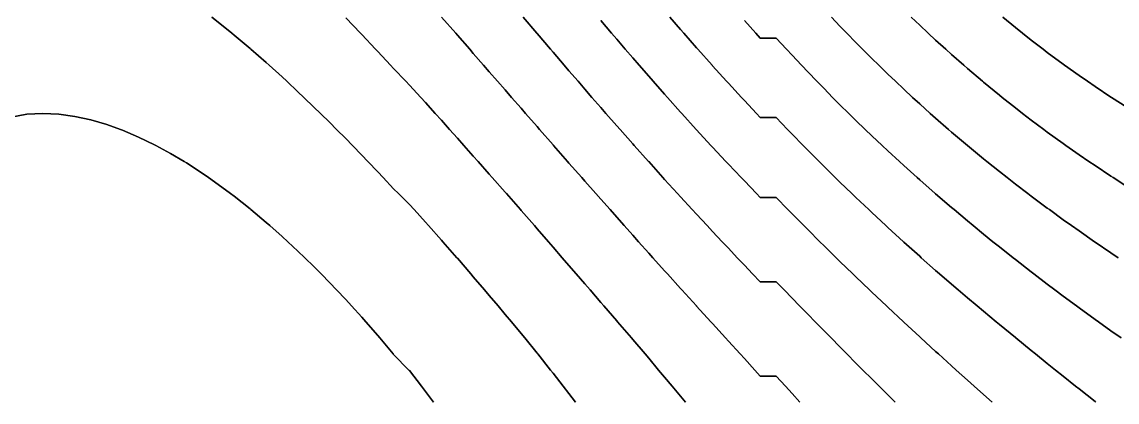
# Model space of a CAD drawing. Extents: x 1412622.5 to 1412673.9, y 4931530.8 to 4931599.9.
# Drawn here: x 1412640.18 to 1412651.8, y 4931530.83 to 4931534.86 of the extents above; entities that cross this region are included whole.
import ezdxf

# ---------------------------------------------------------------- set-up
doc = ezdxf.new("R2010")
doc.units = 0
doc.layers.add('line', color=2, linetype='CONTINUOUS')

msp = doc.modelspace()

# ---------------------------------------------------------------- linework, layer by layer
at = {"layer": 'line'}
for points in [[(1412642.191247, 4931534.912587), (1412642.260188, 4931534.858894), (1412642.403787, 4931534.742424), (1412642.429467, 4931534.721629), (1412642.598746, 4931534.57901), (1412642.606448, 4931534.572261), (1412642.768025, 4931534.430949), (1412642.799945, 4931534.402098), (1412642.937304, 4931534.278162), (1412642.986977, 4931534.231935), (1412643.106583, 4931534.12081), (1412643.168338, 4931534.061772), (1412643.275862, 4931533.959122), (1412643.344726, 4931533.891608), (1412643.445141, 4931533.793287), (1412643.516718, 4931533.721445), (1412643.61442, 4931533.623481), (1412643.684829, 4931533.551282), (1412643.783699, 4931533.449962), (1412643.849492, 4931533.381119), (1412643.952978, 4931533.272876), (1412644.011085, 4931533.210956), (1412644.122257, 4931533.092456), (1412644.173939, 4931533.040793), (1412644.291536, 4931532.923594), (1412644.33959, 4931532.870629), (1412644.460815, 4931532.736867), (1412644.493366, 4931532.700466), (1412644.630094, 4931532.5473), (1412644.645093, 4931532.530303), (1412644.79474, 4931532.36014), (1412644.799373, 4931532.354836), (1412644.941958, 4931532.189977), (1412644.968652, 4931532.158966), (1412645.087443, 4931532.019814), (1412645.137931, 4931531.960333), (1412645.231246, 4931531.84965), (1412645.30721, 4931531.758945), (1412645.373397, 4931531.679487), (1412645.476489, 4931531.554722), (1412645.513859, 4931531.509324), (1412645.645768, 4931531.347571), (1412645.652609, 4931531.339161), (1412645.788726, 4931531.168998), (1412645.815047, 4931531.135621), (1412645.922768, 4931530.998834), (1412645.984326, 4931530.919518), (1412646.054833, 4931530.828671), (1412645.984326, 4931530.919518), (1412645.922768, 4931530.998834), (1412645.815047, 4931531.135621), (1412645.788726, 4931531.168998), (1412645.652609, 4931531.339161), (1412645.645768, 4931531.347571), (1412645.513859, 4931531.509324), (1412645.476489, 4931531.554722), (1412645.373397, 4931531.679487), (1412645.30721, 4931531.758945), (1412645.231246, 4931531.84965), (1412645.137931, 4931531.960333), (1412645.087443, 4931532.019814), (1412644.968652, 4931532.158966), (1412644.941958, 4931532.189977), (1412644.799373, 4931532.354836), (1412644.79474, 4931532.36014), (1412644.645093, 4931532.530303), (1412644.630094, 4931532.5473), (1412644.493366, 4931532.700466), (1412644.460815, 4931532.736867), (1412644.33959, 4931532.870629), (1412644.291536, 4931532.923594), (1412644.173939, 4931533.040793), (1412644.122257, 4931533.092456), (1412644.011085, 4931533.210956), (1412643.952978, 4931533.272876), (1412643.849492, 4931533.381119), (1412643.783699, 4931533.449962), (1412643.684829, 4931533.551282), (1412643.61442, 4931533.623481), (1412643.516718, 4931533.721445), (1412643.445141, 4931533.793287), (1412643.344726, 4931533.891608), (1412643.275862, 4931533.959122), (1412643.168338, 4931534.061772), (1412643.106583, 4931534.12081), (1412642.986977, 4931534.231935), (1412642.937304, 4931534.278162), (1412642.799945, 4931534.402098), (1412642.768025, 4931534.430949), (1412642.606448, 4931534.572261), (1412642.598746, 4931534.57901), (1412642.429467, 4931534.721629), (1412642.403787, 4931534.742424), (1412642.260188, 4931534.858894), (1412642.191247, 4931534.912587)], [(1412643.61442, 4931534.90476), (1412643.769988, 4931534.742424), (1412643.783699, 4931534.728182), (1412643.930835, 4931534.572261), (1412643.952978, 4931534.5489), (1412644.089603, 4931534.402098), (1412644.122257, 4931534.367167), (1412644.253006, 4931534.231935), (1412644.291536, 4931534.192334), (1412644.410161, 4931534.061772), (1412644.460815, 4931534.006247), (1412644.564014, 4931533.891608), (1412644.630094, 4931533.818487), (1412644.716766, 4931533.721445), (1412644.799373, 4931533.62929), (1412644.8686, 4931533.551282), (1412644.968652, 4931533.438901), (1412645.019661, 4931533.381119), (1412645.137931, 4931533.247503), (1412645.170057, 4931533.210956), (1412645.30721, 4931533.05528), (1412645.319905, 4931533.040793), (1412645.469068, 4931532.870629), (1412645.476489, 4931532.862153), (1412645.617498, 4931532.700466), (1412645.645768, 4931532.668046), (1412645.765606, 4931532.530303), (1412645.815047, 4931532.473421), (1412645.913409, 4931532.36014), (1412645.984326, 4931532.278303), (1412646.060894, 4931532.189977), (1412646.153605, 4931532.082712), (1412646.20806, 4931532.019814), (1412646.322884, 4931531.886648), (1412646.354877, 4931531.84965), (1412646.492163, 4931531.690025), (1412646.501264, 4931531.679487), (1412646.646885, 4931531.509324), (1412646.661442, 4931531.492144), (1412646.791756, 4931531.339161), (1412646.830721, 4931531.292964), (1412646.935944, 4931531.168998), (1412647, 4931531.092662), (1412647.079299, 4931530.998834), (1412647.169279, 4931530.890941), (1412647.221636, 4931530.828671), (1412647.169279, 4931530.890941), (1412647.079299, 4931530.998834), (1412647, 4931531.092662), (1412646.935944, 4931531.168998), (1412646.830721, 4931531.292964), (1412646.791756, 4931531.339161), (1412646.661442, 4931531.492144), (1412646.646885, 4931531.509324), (1412646.501264, 4931531.679487), (1412646.492163, 4931531.690025), (1412646.354877, 4931531.84965), (1412646.322884, 4931531.886648), (1412646.20806, 4931532.019814), (1412646.153605, 4931532.082712), (1412646.060894, 4931532.189977), (1412645.984326, 4931532.278303), (1412645.913409, 4931532.36014), (1412645.815047, 4931532.473421), (1412645.765606, 4931532.530303), (1412645.645768, 4931532.668046), (1412645.617498, 4931532.700466), (1412645.476489, 4931532.862153), (1412645.469068, 4931532.870629), (1412645.319905, 4931533.040793), (1412645.30721, 4931533.05528), (1412645.170057, 4931533.210956), (1412645.137931, 4931533.247503), (1412645.019661, 4931533.381119), (1412644.968652, 4931533.438901), (1412644.8686, 4931533.551282), (1412644.799373, 4931533.62929), (1412644.716766, 4931533.721445), (1412644.630094, 4931533.818487), (1412644.564014, 4931533.891608), (1412644.460815, 4931534.006247), (1412644.410161, 4931534.061772), (1412644.291536, 4931534.192334), (1412644.253006, 4931534.231935), (1412644.122257, 4931534.367167), (1412644.089603, 4931534.402098), (1412643.952978, 4931534.5489), (1412643.930835, 4931534.572261), (1412643.783699, 4931534.728182), (1412643.769988, 4931534.742424), (1412643.61442, 4931534.90476)], [(1412644.631816, 4931534.912587), (1412644.781107, 4931534.742424), (1412644.799373, 4931534.721729), (1412644.929876, 4931534.572261), (1412644.968652, 4931534.528124), (1412645.078348, 4931534.402098), (1412645.137931, 4931534.334058), (1412645.226665, 4931534.231935), (1412645.30721, 4931534.139783), (1412645.374968, 4931534.061772), (1412645.476489, 4931533.945531), (1412645.523356, 4931533.891608), (1412645.645768, 4931533.751529), (1412645.671967, 4931533.721445), (1412645.815047, 4931533.557955), (1412645.820876, 4931533.551282), (1412645.969905, 4931533.381119), (1412645.984326, 4931533.364701), (1412646.119335, 4931533.210956), (1412646.153605, 4931533.172051), (1412646.269349, 4931533.040793), (1412646.322884, 4931532.980214), (1412646.419957, 4931532.870629), (1412646.492163, 4931532.789244), (1412646.571216, 4931532.700466), (1412646.661442, 4931532.599188), (1412646.723122, 4931532.530303), (1412646.830721, 4931532.410069), (1412646.87568, 4931532.36014), (1412647, 4931532.221863), (1412647.028875, 4931532.189977), (1412647.169279, 4931532.034506), (1412647.182661, 4931532.019814), (1412647.336965, 4931531.84965), (1412647.338558, 4931531.847881), (1412647.49162, 4931531.679487), (1412647.507837, 4931531.661523), (1412647.646664, 4931531.509324), (1412647.677116, 4931531.475654), (1412647.801979, 4931531.339161), (1412647.846395, 4931531.290109), (1412647.957392, 4931531.168998), (1412648.015674, 4931531.10465), (1412648.184953, 4931531.10465), (1412648.282025, 4931530.998834), (1412648.354232, 4931530.919036), (1412648.437101, 4931530.828671), (1412648.354232, 4931530.919036), (1412648.282025, 4931530.998834), (1412648.184953, 4931531.10465), (1412648.015674, 4931531.10465), (1412647.957392, 4931531.168998), (1412647.846395, 4931531.290109), (1412647.801979, 4931531.339161), (1412647.677116, 4931531.475654), (1412647.646664, 4931531.509324), (1412647.507837, 4931531.661523), (1412647.49162, 4931531.679487), (1412647.338558, 4931531.847881), (1412647.336965, 4931531.84965), (1412647.182661, 4931532.019814), (1412647.169279, 4931532.034506), (1412647.028875, 4931532.189977), (1412647, 4931532.221863), (1412646.87568, 4931532.36014), (1412646.830721, 4931532.410069), (1412646.723122, 4931532.530303), (1412646.661442, 4931532.599188), (1412646.571216, 4931532.700466), (1412646.492163, 4931532.789244), (1412646.419957, 4931532.870629), (1412646.322884, 4931532.980214), (1412646.269349, 4931533.040793), (1412646.153605, 4931533.172051), (1412646.119335, 4931533.210956), (1412645.984326, 4931533.364701), (1412645.969905, 4931533.381119), (1412645.820876, 4931533.551282), (1412645.815047, 4931533.557955), (1412645.671967, 4931533.721445), (1412645.645768, 4931533.751529), (1412645.523356, 4931533.891608), (1412645.476489, 4931533.945531), (1412645.374968, 4931534.061772), (1412645.30721, 4931534.139783), (1412645.226665, 4931534.231935), (1412645.137931, 4931534.334058), (1412645.078348, 4931534.402098), (1412644.968652, 4931534.528124), (1412644.929876, 4931534.572261), (1412644.799373, 4931534.721729), (1412644.781107, 4931534.742424), (1412644.631816, 4931534.912587)], [(1412645.498024, 4931534.912587), (1412645.64293, 4931534.742424), (1412645.645768, 4931534.739111), (1412645.788027, 4931534.572261), (1412645.815047, 4931534.540801), (1412645.933825, 4931534.402098), (1412645.984326, 4931534.343543), (1412646.080441, 4931534.231935), (1412646.153605, 4931534.147552), (1412646.227976, 4931534.061772), (1412646.322884, 4931533.953013), (1412646.37654, 4931533.891608), (1412646.492163, 4931533.760085), (1412646.526222, 4931533.721445), (1412646.661442, 4931533.568882), (1412646.677104, 4931533.551282), (1412646.829251, 4931533.381119), (1412646.830721, 4931533.379479), (1412646.982638, 4931533.210956), (1412647, 4931533.19176), (1412647.137475, 4931533.040793), (1412647.169279, 4931533.005955), (1412647.293809, 4931532.870629), (1412647.338558, 4931532.822074), (1412647.45167, 4931532.700466), (1412647.507837, 4931532.640105), (1412647.611061, 4931532.530303), (1412647.677116, 4931532.459993), (1412647.771991, 4931532.36014), (1412647.846395, 4931532.281675), (1412647.934432, 4931532.189977), (1412648.015674, 4931532.10508), (1412648.184953, 4931532.10508), (1412648.267633, 4931532.019814), (1412648.354232, 4931531.930078), (1412648.432952, 4931531.84965), (1412648.523511, 4931531.756548), (1412648.599592, 4931531.679487), (1412648.69279, 4931531.58435), (1412648.767432, 4931531.509324), (1412648.862069, 4931531.413292), (1412648.936314, 4931531.339161), (1412649.031348, 4931531.24319), (1412649.106051, 4931531.168998), (1412649.200627, 4931531.073828), (1412649.276433, 4931530.998834), (1412649.369906, 4931530.904949), (1412649.447178, 4931530.828671), (1412649.369906, 4931530.904949), (1412649.276433, 4931530.998834), (1412649.200627, 4931531.073828), (1412649.106051, 4931531.168998), (1412649.031348, 4931531.24319), (1412648.936314, 4931531.339161), (1412648.862069, 4931531.413292), (1412648.767432, 4931531.509324), (1412648.69279, 4931531.58435), (1412648.599592, 4931531.679487), (1412648.523511, 4931531.756548), (1412648.432952, 4931531.84965), (1412648.354232, 4931531.930078), (1412648.267633, 4931532.019814), (1412648.184953, 4931532.10508), (1412648.015674, 4931532.10508), (1412647.934432, 4931532.189977), (1412647.846395, 4931532.281675), (1412647.771991, 4931532.36014), (1412647.677116, 4931532.459993), (1412647.611061, 4931532.530303), (1412647.507837, 4931532.640105), (1412647.45167, 4931532.700466), (1412647.338558, 4931532.822074), (1412647.293809, 4931532.870629), (1412647.169279, 4931533.005955), (1412647.137475, 4931533.040793), (1412647, 4931533.19176), (1412646.982638, 4931533.210956), (1412646.830721, 4931533.379479), (1412646.829251, 4931533.381119), (1412646.677104, 4931533.551282), (1412646.661442, 4931533.568882), (1412646.526222, 4931533.721445), (1412646.492163, 4931533.760085), (1412646.37654, 4931533.891608), (1412646.322884, 4931533.953013), (1412646.227976, 4931534.061772), (1412646.153605, 4931534.147552), (1412646.080441, 4931534.231935), (1412645.984326, 4931534.343543), (1412645.933825, 4931534.402098), (1412645.815047, 4931534.540801), (1412645.788027, 4931534.572261), (1412645.645768, 4931534.739111), (1412645.64293, 4931534.742424), (1412645.498024, 4931534.912587)], [(1412646.322884, 4931534.876708), (1412646.43681, 4931534.742424), (1412646.492163, 4931534.677726), (1412646.58254, 4931534.572261), (1412646.661442, 4931534.480937), (1412646.729758, 4931534.402098), (1412646.830721, 4931534.286496), (1412646.878578, 4931534.231935), (1412647, 4931534.094537), (1412647.029122, 4931534.061772), (1412647.169279, 4931533.905186), (1412647.181517, 4931533.891608), (1412647.335857, 4931533.721445), (1412647.338558, 4931533.718482), (1412647.492259, 4931533.551282), (1412647.507837, 4931533.53442), (1412647.650846, 4931533.381119), (1412647.677116, 4931533.353077), (1412647.811711, 4931533.210956), (1412647.846395, 4931533.17445), (1412647.974917, 4931533.040793), (1412648.015674, 4931532.998503), (1412648.184953, 4931532.998503), (1412648.309806, 4931532.870629), (1412648.354232, 4931532.825182), (1412648.477868, 4931532.700466), (1412648.523511, 4931532.654425), (1412648.648422, 4931532.530303), (1412648.69279, 4931532.48615), (1412648.821453, 4931532.36014), (1412648.862069, 4931532.320253), (1412648.996952, 4931532.189977), (1412649.031348, 4931532.156615), (1412649.174857, 4931532.019814), (1412649.200627, 4931531.995107), (1412649.355109, 4931531.84965), (1412649.369906, 4931531.835614), (1412649.537563, 4931531.679487), (1412649.539185, 4931531.677963), (1412649.708464, 4931531.521747), (1412649.72219, 4931531.509324), (1412649.877743, 4931531.366945), (1412649.908702, 4931531.339161), (1412650.047022, 4931531.213395), (1412650.09683, 4931531.168998), (1412650.216301, 4931531.06089), (1412650.286249, 4931530.998834), (1412650.38558, 4931530.909198), (1412650.4766, 4931530.828671), (1412650.38558, 4931530.909198), (1412650.286249, 4931530.998834), (1412650.216301, 4931531.06089), (1412650.09683, 4931531.168998), (1412650.047022, 4931531.213395), (1412649.908702, 4931531.339161), (1412649.877743, 4931531.366945), (1412649.72219, 4931531.509324), (1412649.708464, 4931531.521747), (1412649.539185, 4931531.677963), (1412649.537563, 4931531.679487), (1412649.369906, 4931531.835614), (1412649.355109, 4931531.84965), (1412649.200627, 4931531.995107), (1412649.174857, 4931532.019814), (1412649.031348, 4931532.156615), (1412648.996952, 4931532.189977), (1412648.862069, 4931532.320253), (1412648.821453, 4931532.36014), (1412648.69279, 4931532.48615), (1412648.648422, 4931532.530303), (1412648.523511, 4931532.654425), (1412648.477868, 4931532.700466), (1412648.354232, 4931532.825182), (1412648.309806, 4931532.870629), (1412648.184953, 4931532.998503), (1412648.015674, 4931532.998503), (1412647.974917, 4931533.040793), (1412647.846395, 4931533.17445), (1412647.811711, 4931533.210956), (1412647.677116, 4931533.353077), (1412647.650846, 4931533.381119), (1412647.507837, 4931533.53442), (1412647.492259, 4931533.551282), (1412647.338558, 4931533.718482), (1412647.335857, 4931533.721445), (1412647.181517, 4931533.891608), (1412647.169279, 4931533.905186), (1412647.029122, 4931534.061772), (1412647, 4931534.094537), (1412646.878578, 4931534.231935), (1412646.830721, 4931534.286496), (1412646.729758, 4931534.402098), (1412646.661442, 4931534.480937), (1412646.58254, 4931534.572261), (1412646.492163, 4931534.677726), (1412646.43681, 4931534.742424), (1412646.322884, 4931534.876708)], [(1412647.055344, 4931534.912587), (1412647.169279, 4931534.780727), (1412647.20257, 4931534.742424), (1412647.338558, 4931534.58739), (1412647.351924, 4931534.572261), (1412647.503584, 4931534.402098), (1412647.507837, 4931534.397363), (1412647.657743, 4931534.231935), (1412647.677116, 4931534.210725), (1412647.814534, 4931534.061772), (1412647.846395, 4931534.027488), (1412647.974104, 4931533.891608), (1412648.015674, 4931533.847669), (1412648.184953, 4931533.847669), (1412648.305879, 4931533.721445), (1412648.354232, 4931533.671269), (1412648.471442, 4931533.551282), (1412648.523511, 4931533.498243), (1412648.6402, 4931533.381119), (1412648.69279, 4931533.328541), (1412648.812277, 4931533.210956), (1412648.862069, 4931533.162094), (1412648.987771, 4931533.040793), (1412649.031348, 4931532.998812), (1412649.166779, 4931532.870629), (1412649.200627, 4931532.838605), (1412649.349354, 4931532.700466), (1412649.369906, 4931532.68136), (1412649.535539, 4931532.530303), (1412649.539185, 4931532.52697), (1412649.708464, 4931532.375153), (1412649.725549, 4931532.36014), (1412649.877743, 4931532.225856), (1412649.919265, 4931532.189977), (1412650.047022, 4931532.078949), (1412650.116535, 4931532.019814), (1412650.216301, 4931531.934304), (1412650.317217, 4931531.84965), (1412650.38558, 4931531.791779), (1412650.521115, 4931531.679487), (1412650.554859, 4931531.651222), (1412650.724138, 4931531.512436), (1412650.728015, 4931531.509324), (1412650.893417, 4931531.37477), (1412650.938142, 4931531.339161), (1412651.062696, 4931531.238461), (1412651.150454, 4931531.168998), (1412651.231975, 4931531.103349), (1412651.364462, 4931530.998834), (1412651.401254, 4931530.96924), (1412651.570533, 4931530.835761), (1412651.579702, 4931530.828671), (1412651.570533, 4931530.835761), (1412651.401254, 4931530.96924), (1412651.364462, 4931530.998834), (1412651.231975, 4931531.103349), (1412651.150454, 4931531.168998), (1412651.062696, 4931531.238461), (1412650.938142, 4931531.339161), (1412650.893417, 4931531.37477), (1412650.728015, 4931531.509324), (1412650.724138, 4931531.512436), (1412650.554859, 4931531.651222), (1412650.521115, 4931531.679487), (1412650.38558, 4931531.791779), (1412650.317217, 4931531.84965), (1412650.216301, 4931531.934304), (1412650.116535, 4931532.019814), (1412650.047022, 4931532.078949), (1412649.919265, 4931532.189977), (1412649.877743, 4931532.225856), (1412649.725549, 4931532.36014), (1412649.708464, 4931532.375153), (1412649.539185, 4931532.52697), (1412649.535539, 4931532.530303), (1412649.369906, 4931532.68136), (1412649.349354, 4931532.700466), (1412649.200627, 4931532.838605), (1412649.166779, 4931532.870629), (1412649.031348, 4931532.998812), (1412648.987771, 4931533.040793), (1412648.862069, 4931533.162094), (1412648.812277, 4931533.210956), (1412648.69279, 4931533.328541), (1412648.6402, 4931533.381119), (1412648.523511, 4931533.498243), (1412648.471442, 4931533.551282), (1412648.354232, 4931533.671269), (1412648.305879, 4931533.721445), (1412648.184953, 4931533.847669), (1412648.015674, 4931533.847669), (1412647.974104, 4931533.891608), (1412647.846395, 4931534.027488), (1412647.814534, 4931534.061772), (1412647.677116, 4931534.210725), (1412647.657743, 4931534.231935), (1412647.507837, 4931534.397363), (1412647.503584, 4931534.402098), (1412647.351924, 4931534.572261), (1412647.338558, 4931534.58739), (1412647.20257, 4931534.742424), (1412647.169279, 4931534.780727), (1412647.055344, 4931534.912587)], [(1412647.846395, 4931534.878264), (1412647.968934, 4931534.742424), (1412648.015674, 4931534.691113), (1412648.184953, 4931534.691113), (1412648.294493, 4931534.572261), (1412648.354232, 4931534.508047), (1412648.454079, 4931534.402098), (1412648.523511, 4931534.329074), (1412648.617186, 4931534.231935), (1412648.69279, 4931534.15417), (1412648.784017, 4931534.061772), (1412648.862069, 4931533.9833), (1412648.954788, 4931533.891608), (1412649.031348, 4931533.816396), (1412649.129701, 4931533.721445), (1412649.200627, 4931533.653358), (1412649.308956, 4931533.551282), (1412649.369906, 4931533.494109), (1412649.492725, 4931533.381119), (1412649.539185, 4931533.338526), (1412649.681181, 4931533.210956), (1412649.708464, 4931533.186498), (1412649.874445, 4931533.040793), (1412649.877743, 4931533.037901), (1412650.047022, 4931532.892552), (1412650.07313, 4931532.870629), (1412650.216301, 4931532.750323), (1412650.276995, 4931532.700466), (1412650.38558, 4931532.61107), (1412650.48598, 4931532.530303), (1412650.554859, 4931532.474681), (1412650.700044, 4931532.36014), (1412650.724138, 4931532.341027), (1412650.893417, 4931532.209824), (1412650.919636, 4931532.189977), (1412651.062696, 4931532.080848), (1412651.144611, 4931532.019814), (1412651.231975, 4931531.954109), (1412651.374124, 4931531.84965), (1412651.401254, 4931531.829488), (1412651.570533, 4931531.706524), (1412651.60861, 4931531.679487), (1412651.739812, 4931531.585048), (1412651.847335, 4931531.509324)], [(1412651.847335, 4931531.509324), (1412651.739812, 4931531.585048), (1412651.60861, 4931531.679487), (1412651.570533, 4931531.706524), (1412651.401254, 4931531.829488), (1412651.374124, 4931531.84965), (1412651.231975, 4931531.954109), (1412651.144611, 4931532.019814), (1412651.062696, 4931532.080848), (1412650.919636, 4931532.189977), (1412650.893417, 4931532.209824), (1412650.724138, 4931532.341027), (1412650.700044, 4931532.36014), (1412650.554859, 4931532.474681), (1412650.48598, 4931532.530303), (1412650.38558, 4931532.61107), (1412650.276995, 4931532.700466), (1412650.216301, 4931532.750323), (1412650.07313, 4931532.870629), (1412650.047022, 4931532.892552), (1412649.877743, 4931533.037901), (1412649.874445, 4931533.040793), (1412649.708464, 4931533.186498), (1412649.681181, 4931533.210956), (1412649.539185, 4931533.338526), (1412649.492725, 4931533.381119), (1412649.369906, 4931533.494109), (1412649.308956, 4931533.551282), (1412649.200627, 4931533.653358), (1412649.129701, 4931533.721445), (1412649.031348, 4931533.816396), (1412648.954788, 4931533.891608), (1412648.862069, 4931533.9833), (1412648.784017, 4931534.061772), (1412648.69279, 4931534.15417), (1412648.617186, 4931534.231935), (1412648.523511, 4931534.329074), (1412648.454079, 4931534.402098), (1412648.354232, 4931534.508047), (1412648.294493, 4931534.572261), (1412648.184953, 4931534.691113), (1412648.015674, 4931534.691113), (1412647.968934, 4931534.742424), (1412647.846395, 4931534.878264)], [(1412648.771254, 4931534.912587), (1412648.862069, 4931534.817152), (1412648.934323, 4931534.742424), (1412649.031348, 4931534.643109), (1412649.101758, 4931534.572261), (1412649.200627, 4931534.473754), (1412649.273878, 4931534.402098), (1412649.369906, 4931534.309011), (1412649.450976, 4931534.231935), (1412649.539185, 4931534.148761), (1412649.633346, 4931534.061772), (1412649.708464, 4931533.992887), (1412649.821289, 4931533.891608), (1412649.877743, 4931533.841252), (1412650.015076, 4931533.721445), (1412650.047022, 4931533.693721), (1412650.214969, 4931533.551282), (1412650.216301, 4931533.550157), (1412650.38558, 4931533.410524), (1412650.422105, 4931533.381119), (1412650.554859, 4931533.27452), (1412650.636001, 4931533.210956), (1412650.724138, 4931533.141991), (1412650.856765, 4931533.040793), (1412650.893417, 4931533.012816), (1412651.062696, 4931532.886846), (1412651.085065, 4931532.870629), (1412651.231975, 4931532.763895), (1412651.321534, 4931532.700466), (1412651.401254, 4931532.64379), (1412651.564964, 4931532.530303), (1412651.570533, 4931532.526421), (1412651.739812, 4931532.4115), (1412651.81736, 4931532.36014)], [(1412651.81736, 4931532.36014), (1412651.739812, 4931532.4115), (1412651.570533, 4931532.526421), (1412651.564964, 4931532.530303), (1412651.401254, 4931532.64379), (1412651.321534, 4931532.700466), (1412651.231975, 4931532.763895), (1412651.085065, 4931532.870629), (1412651.062696, 4931532.886846), (1412650.893417, 4931533.012816), (1412650.856765, 4931533.040793), (1412650.724138, 4931533.141991), (1412650.636001, 4931533.210956), (1412650.554859, 4931533.27452), (1412650.422105, 4931533.381119), (1412650.38558, 4931533.410524), (1412650.216301, 4931533.550157), (1412650.214969, 4931533.551282), (1412650.047022, 4931533.693721), (1412650.015076, 4931533.721445), (1412649.877743, 4931533.841252), (1412649.821289, 4931533.891608), (1412649.708464, 4931533.992887), (1412649.633346, 4931534.061772), (1412649.539185, 4931534.148761), (1412649.450976, 4931534.231935), (1412649.369906, 4931534.309011), (1412649.273878, 4931534.402098), (1412649.200627, 4931534.473754), (1412649.101758, 4931534.572261), (1412649.031348, 4931534.643109), (1412648.934323, 4931534.742424), (1412648.862069, 4931534.817152), (1412648.771254, 4931534.912587)], [(1412649.619432, 4931534.912587), (1412649.708464, 4931534.827178), (1412649.798723, 4931534.742424), (1412649.877743, 4931534.669034), (1412649.984314, 4931534.572261), (1412650.047022, 4931534.515891), (1412650.176631, 4931534.402098), (1412650.216301, 4931534.367589), (1412650.3761, 4931534.231935), (1412650.38558, 4931534.223953), (1412650.554859, 4931534.085064), (1412650.584006, 4931534.061772), (1412650.724138, 4931533.950579), (1412650.800452, 4931533.891608), (1412650.893417, 4931533.820194), (1412651.025499, 4931533.721445), (1412651.062696, 4931533.693762), (1412651.231975, 4931533.571267), (1412651.260405, 4931533.551282), (1412651.401254, 4931533.45256), (1412651.50606, 4931533.381119), (1412651.570533, 4931533.337238), (1412651.739812, 4931533.225243), (1412651.762068, 4931533.210956), (1412651.909091, 4931533.116545)], [(1412651.909091, 4931533.116545), (1412651.762068, 4931533.210956), (1412651.739812, 4931533.225243), (1412651.570533, 4931533.337238), (1412651.50606, 4931533.381119), (1412651.401254, 4931533.45256), (1412651.260405, 4931533.551282), (1412651.231975, 4931533.571267), (1412651.062696, 4931533.693762), (1412651.025499, 4931533.721445), (1412650.893417, 4931533.820194), (1412650.800452, 4931533.891608), (1412650.724138, 4931533.950579), (1412650.584006, 4931534.061772), (1412650.554859, 4931534.085064), (1412650.38558, 4931534.223953), (1412650.3761, 4931534.231935), (1412650.216301, 4931534.367589), (1412650.176631, 4931534.402098), (1412650.047022, 4931534.515891), (1412649.984314, 4931534.572261), (1412649.877743, 4931534.669034), (1412649.798723, 4931534.742424), (1412649.708464, 4931534.827178), (1412649.619432, 4931534.912587)], [(1412650.591492, 4931534.912587), (1412650.724138, 4931534.803138), (1412650.799805, 4931534.742424), (1412650.893417, 4931534.668167), (1412651.017836, 4931534.572261), (1412651.062696, 4931534.538045), (1412651.231975, 4931534.412717), (1412651.246792, 4931534.402098), (1412651.401254, 4931534.292424), (1412651.48906, 4931534.231935), (1412651.570533, 4931534.176265), (1412651.739812, 4931534.064088), (1412651.743433, 4931534.061772), (1412651.909091, 4931533.956511)], [(1412651.909091, 4931533.956511), (1412651.743433, 4931534.061772), (1412651.739812, 4931534.064088), (1412651.570533, 4931534.176265), (1412651.48906, 4931534.231935), (1412651.401254, 4931534.292424), (1412651.246792, 4931534.402098), (1412651.231975, 4931534.412717), (1412651.062696, 4931534.538045), (1412651.017836, 4931534.572261), (1412650.893417, 4931534.668167), (1412650.799805, 4931534.742424), (1412650.724138, 4931534.803138), (1412650.591492, 4931534.912587)], [(1412640.059561, 4931533.853195), (1412640.22884, 4931533.88206), (1412640.398119, 4931533.891214), (1412640.567398, 4931533.883), (1412640.736677, 4931533.859409), (1412640.905956, 4931533.822219), (1412641.075235, 4931533.773076), (1412641.220565, 4931533.721445), (1412641.244514, 4931533.712856), (1412641.413793, 4931533.640099), (1412641.583072, 4931533.558969), (1412641.59721, 4931533.551282), (1412641.752351, 4931533.466268), (1412641.896393, 4931533.381119), (1412641.92163, 4931533.366074), (1412642.090909, 4931533.255828), (1412642.155361, 4931533.210956), (1412642.260188, 4931533.137395), (1412642.390427, 4931533.040793), (1412642.429467, 4931533.011592), (1412642.598746, 4931532.877912), (1412642.607474, 4931532.870629), (1412642.768025, 4931532.735578), (1412642.808044, 4931532.700466), (1412642.937304, 4931532.586091), (1412642.997953, 4931532.530303), (1412643.106583, 4931532.429446), (1412643.17861, 4931532.36014), (1412643.275862, 4931532.265623), (1412643.351173, 4931532.189977), (1412643.445141, 4931532.094542), (1412643.516543, 4931532.019814), (1412643.61442, 4931531.916144), (1412643.675505, 4931531.84965), (1412643.783699, 4931531.730298), (1412643.828613, 4931531.679487), (1412643.952978, 4931531.53677), (1412643.976358, 4931531.509324), (1412644.118867, 4931531.339161), (1412644.122257, 4931531.335005), (1412644.285517, 4931531.168998), (1412644.291536, 4931531.162814), (1412644.417702, 4931530.998834), (1412644.460815, 4931530.941554), (1412644.544357, 4931530.828671), (1412644.460815, 4931530.941554), (1412644.417702, 4931530.998834), (1412644.291536, 4931531.162814), (1412644.285517, 4931531.168998), (1412644.122257, 4931531.335005), (1412644.118867, 4931531.339161), (1412643.976358, 4931531.509324), (1412643.952978, 4931531.53677), (1412643.828613, 4931531.679487), (1412643.783699, 4931531.730298), (1412643.675505, 4931531.84965), (1412643.61442, 4931531.916144), (1412643.516543, 4931532.019814), (1412643.445141, 4931532.094542), (1412643.351173, 4931532.189977), (1412643.275862, 4931532.265623), (1412643.17861, 4931532.36014), (1412643.106583, 4931532.429446), (1412642.997953, 4931532.530303), (1412642.937304, 4931532.586091), (1412642.808044, 4931532.700466), (1412642.768025, 4931532.735578), (1412642.607474, 4931532.870629), (1412642.598746, 4931532.877912), (1412642.429467, 4931533.011592), (1412642.390427, 4931533.040793), (1412642.260188, 4931533.137395), (1412642.155361, 4931533.210956), (1412642.090909, 4931533.255828), (1412641.92163, 4931533.366074), (1412641.896393, 4931533.381119), (1412641.752351, 4931533.466268), (1412641.59721, 4931533.551282), (1412641.583072, 4931533.558969), (1412641.413793, 4931533.640099), (1412641.244514, 4931533.712856), (1412641.220565, 4931533.721445), (1412641.075235, 4931533.773076), (1412640.905956, 4931533.822219), (1412640.736677, 4931533.859409), (1412640.567398, 4931533.883), (1412640.398119, 4931533.891214), (1412640.22884, 4931533.88206), (1412640.059561, 4931533.853195)]]:
    msp.add_lwpolyline(points, dxfattribs=at)

doc.saveas('drawing.dxf')
